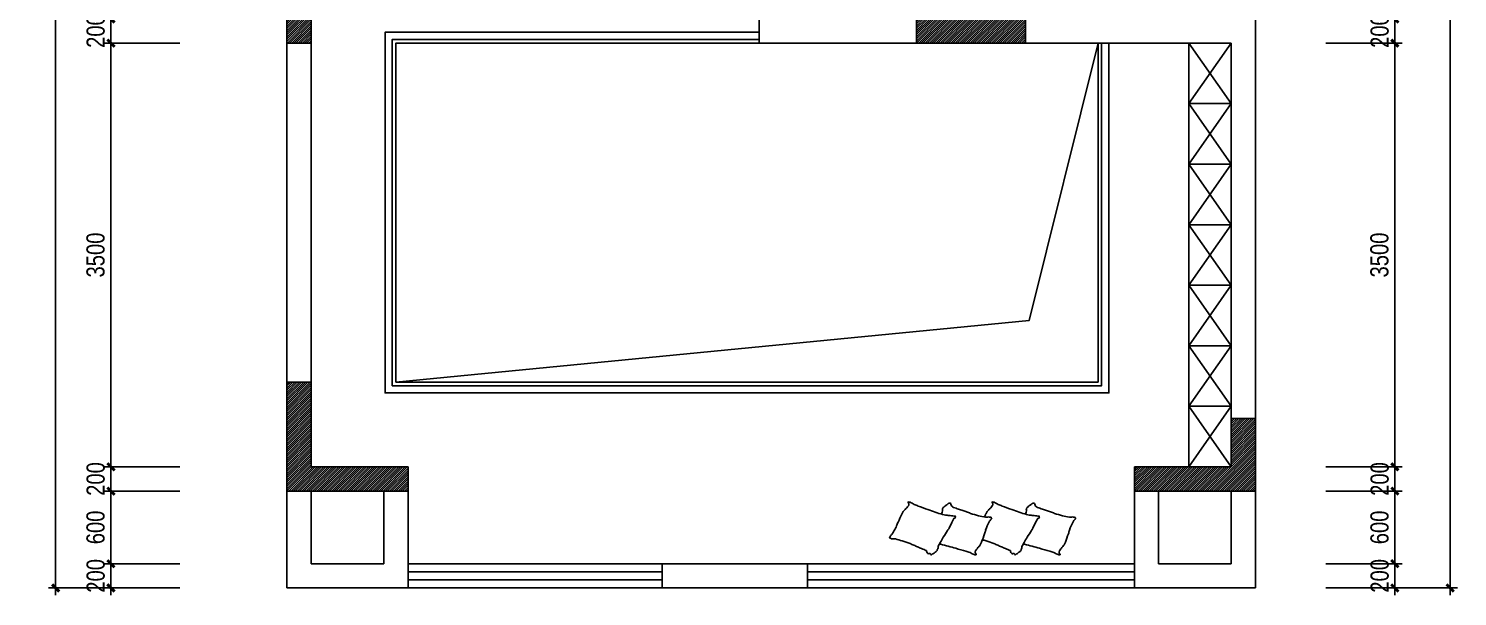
# Model space of a CAD drawing. Extents: x 160245 to 405305, y -111140 to 232735.
# Drawn here: x 268272 to 280076, y -54061 to -49371 of the extents above; entities that cross this region are included whole.
import ezdxf

# ---------------------------------------------------------------- set-up
doc = ezdxf.new("R2010")
doc.units = 0
doc.header["$LTSCALE"] = 10
doc.header["$MEASUREMENT"] = 0
doc.layers.get('Defpoints').update_dxf_attribs({"color": 229})
for name, color, linetype in [('P-Furniture 家具', 153, 'Continuous'), ('P-Make furniture 固定制作', 154, 'Continuous'), ('P-O wall 原始墙体', 245, 'Continuous'), ('P-o 原建筑尺寸', 8, 'Continuous'), ('P-Stair 楼梯（原建筑设备）', 159, 'Continuous'), ('P-window 窗', 107, 'Continuous')]:
    doc.layers.add(name, color=color, linetype=linetype)
doc.styles.add('PDC DIM', font='PMingLiU-ExtB.ttf', dxfattribs={"width": 0.85})
doc.dimstyles.new('PDC-A2', dxfattribs={"dimscale": 0, "dimtxt": 2.5, "dimasz": 1, "dimexe": 1, "dimexo": 1, "dimgap": 0.7, "dimtad": 1, "dimdec": 0, "dimtxsty": 'PDC DIM', "dimblk": 'ARCHTICK', "dimcen": 1, "dimdle": 1, "dimclrd": 8, "dimclre": 8, "dimclrt": 9, "dimadec": 0, "dimazin": 0, "dimtfac": 1, "dimtdec": 0, "dimtix": 1, "dimtmove": 2, "dimatfit": 3, "dimldrblk": 'PDC A2 T R', "dimfxl": 10, "dimfxlon": 1, "dimarcsym": 0})
pattern_1 = [(45, (59491.276, 0), (-8.83883476, 8.83883476), [])]

# ---------------------------------------------------------------- blocks, each defined once
blk = doc.blocks.new('$WINLIB2D$00000001')
at = {"color": 0}
for points in [[(-0.5, 0.5), (-0.5, -0.5)], [(-0.5, 0.5), (0.5, 0.5)], [(0.5, -0.5), (0.5, 0.5)], [(0.5, 0.1667), (-0.5, 0.1667)], [(0.5, -0.1667), (-0.5, -0.1667)], [(-0.5, -0.5), (0.5, -0.5)]]:
    blk.add_lwpolyline(points, dxfattribs=at)
blk = doc.blocks.new('_ArchTick')
at = {"color": 0, "linetype": 'ByBlock', "const_width": 0.4}
blk.add_lwpolyline([(-0.5, -0.5), (0.5, 0.5)], dxfattribs=at)
blk = doc.blocks.new('*D1119')
at = {"layer": 'Defpoints', "color": 0, "transparency": 16777216}
for p in [(269583, -49291), (268953, -49491), (269583, -49491)]:
    blk.add_point(p, dxfattribs=at)
at = {"layer": 'P-o 原建筑尺寸', "color": 8, "lineweight": -2, "transparency": 16777216}
for p, q in [((269523, -49291), (268893, -49291)), ((268953, -49291), (268953, -49231)), ((268953, -49291), (268953, -49491)), ((269523, -49491), (268893, -49491)), ((268953, -49491), (268953, -49551))]:
    blk.add_line(p, q, dxfattribs=at)
at = {"layer": 'P-o 原建筑尺寸', "color": 8, "lineweight": -2, "transparency": 16777216, "xscale": 60, "yscale": 60, "zscale": 60}
for p, rotation in [((268953, -49291), 270), ((268953, -49491), 90)]:
    blk.add_blockref('_ArchTick', p, dxfattribs=dict(at, rotation=rotation))
at = {"layer": 'P-o 原建筑尺寸', "color": 9, "transparency": 16777216, "insert": (268827, -49391), "char_height": 150, "attachment_point": 5, "rotation": 90, "style": 'PDC DIM'}
blk.add_mtext('200', dxfattribs=at)
blk = doc.blocks.new('PDC A2 T R')
at = {"color": 0, "linetype": 'ByBlock'}
blk.add_line((0, 0), (-2, 0), dxfattribs=at)
for points in [[(-2.15, 0.89), (-1.49, 1.35), (-0.6, 0), (0, 0)], [(-2.15, -0.89), (-1.49, -1.35), (-0.6, 0), (0, 0)]]:
    blk.add_solid(points, dxfattribs=at)
blk = doc.blocks.new('*D1120')
at = {"layer": 'Defpoints', "color": 0, "transparency": 16777216}
for p in [(269583, -49491), (268953, -52991), (269583, -52991)]:
    blk.add_point(p, dxfattribs=at)
at = {"layer": 'P-o 原建筑尺寸', "color": 8, "lineweight": -2, "transparency": 16777216}
for p, q in [((268953, -49431), (268953, -53051)), ((269523, -49491), (268893, -49491)), ((269523, -52991), (268893, -52991))]:
    blk.add_line(p, q, dxfattribs=at)
at = {"layer": 'P-o 原建筑尺寸', "color": 8, "lineweight": -2, "transparency": 16777216, "xscale": 60, "yscale": 60, "zscale": 60}
for p, rotation in [((268953, -49491), 90), ((268953, -52991), 270)]:
    blk.add_blockref('_ArchTick', p, dxfattribs=dict(at, rotation=rotation))
at = {"layer": 'P-o 原建筑尺寸', "color": 9, "transparency": 16777216, "insert": (268826, -51241), "char_height": 150, "attachment_point": 5, "rotation": 90, "style": 'PDC DIM'}
blk.add_mtext('3500', dxfattribs=at)
blk = doc.blocks.new('*D1121')
at = {"layer": 'Defpoints', "color": 0, "transparency": 16777216}
for p in [(269583, -52991), (268953, -53191), (269583, -53191)]:
    blk.add_point(p, dxfattribs=at)
at = {"layer": 'P-o 原建筑尺寸', "color": 8, "lineweight": -2, "transparency": 16777216}
for p, q in [((269523, -52991), (268893, -52991)), ((268953, -52991), (268953, -52931)), ((268953, -52991), (268953, -53191)), ((269523, -53191), (268893, -53191)), ((268953, -53191), (268953, -53251))]:
    blk.add_line(p, q, dxfattribs=at)
at = {"layer": 'P-o 原建筑尺寸', "color": 8, "lineweight": -2, "transparency": 16777216, "xscale": 60, "yscale": 60, "zscale": 60}
for p, rotation in [((268953, -52991), 270), ((268953, -53191), 90)]:
    blk.add_blockref('_ArchTick', p, dxfattribs=dict(at, rotation=rotation))
at = {"layer": 'P-o 原建筑尺寸', "color": 9, "transparency": 16777216, "insert": (268827, -53091), "char_height": 150, "attachment_point": 5, "rotation": 90, "style": 'PDC DIM'}
blk.add_mtext('200', dxfattribs=at)
blk = doc.blocks.new('*D1122')
at = {"layer": 'Defpoints', "color": 0, "transparency": 16777216}
for p in [(269583, -53191), (268953, -53791), (269583, -53791)]:
    blk.add_point(p, dxfattribs=at)
at = {"layer": 'P-o 原建筑尺寸', "color": 8, "lineweight": -2, "transparency": 16777216}
for p, q in [((269523, -53191), (268893, -53191)), ((268953, -53131), (268953, -53851)), ((269523, -53791), (268893, -53791))]:
    blk.add_line(p, q, dxfattribs=at)
at = {"layer": 'P-o 原建筑尺寸', "color": 8, "lineweight": -2, "transparency": 16777216, "xscale": 60, "yscale": 60, "zscale": 60}
for p, rotation in [((268953, -53191), 90), ((268953, -53791), 270)]:
    blk.add_blockref('_ArchTick', p, dxfattribs=dict(at, rotation=rotation))
at = {"layer": 'P-o 原建筑尺寸', "color": 9, "transparency": 16777216, "insert": (268826, -53491), "char_height": 150, "attachment_point": 5, "rotation": 90, "style": 'PDC DIM'}
blk.add_mtext('600', dxfattribs=at)
blk = doc.blocks.new('*D1123')
at = {"layer": 'Defpoints', "color": 0, "transparency": 16777216}
for p in [(269583, -53791), (268953, -53991), (269583, -53991)]:
    blk.add_point(p, dxfattribs=at)
at = {"layer": 'P-o 原建筑尺寸', "color": 8, "lineweight": -2, "transparency": 16777216}
for p, q in [((269523, -53791), (268893, -53791)), ((268953, -53791), (268953, -53731)), ((268953, -53791), (268953, -53991)), ((269523, -53991), (268893, -53991)), ((268953, -53991), (268953, -54051))]:
    blk.add_line(p, q, dxfattribs=at)
at = {"layer": 'P-o 原建筑尺寸', "color": 8, "lineweight": -2, "transparency": 16777216, "xscale": 60, "yscale": 60, "zscale": 60}
for p, rotation in [((268953, -53791), 270), ((268953, -53991), 90)]:
    blk.add_blockref('_ArchTick', p, dxfattribs=dict(at, rotation=rotation))
at = {"layer": 'P-o 原建筑尺寸', "color": 9, "transparency": 16777216, "insert": (268827, -53891), "char_height": 150, "attachment_point": 5, "rotation": 90, "style": 'PDC DIM'}
blk.add_mtext('200', dxfattribs=at)
blk = doc.blocks.new('*D1124')
at = {"layer": 'Defpoints', "color": 0, "transparency": 16777216}
for p in [(269583, -43291), (268496, -53991), (269583, -53991)]:
    blk.add_point(p, dxfattribs=at)
at = {"layer": 'P-o 原建筑尺寸', "color": 8, "lineweight": -2, "transparency": 16777216}
for p, q in [((269096, -43291), (268436, -43291)), ((268496, -43231), (268496, -54051)), ((269096, -53991), (268436, -53991))]:
    blk.add_line(p, q, dxfattribs=at)
at = {"layer": 'P-o 原建筑尺寸', "color": 8, "lineweight": -2, "transparency": 16777216, "xscale": 60, "yscale": 60, "zscale": 60}
for p, rotation in [((268496, -43291), 90), ((268496, -53991), 270)]:
    blk.add_blockref('_ArchTick', p, dxfattribs=dict(at, rotation=rotation))
at = {"layer": 'P-o 原建筑尺寸', "color": 9, "transparency": 16777216, "insert": (268371, -48641), "char_height": 150, "attachment_point": 5, "rotation": 90, "style": 'PDC DIM'}
blk.add_mtext('10700', dxfattribs=at)
blk = doc.blocks.new('*D1128')
at = {"layer": 'Defpoints', "color": 0, "transparency": 16777216}
for p in [(278929, -49291), (278929, -49491), (279559, -49491)]:
    blk.add_point(p, dxfattribs=at)
at = {"layer": 'P-o 原建筑尺寸', "color": 8, "lineweight": -2, "transparency": 16777216}
for p, q in [((278989, -49291), (279619, -49291)), ((279559, -49291), (279559, -49231)), ((279559, -49291), (279559, -49491)), ((278989, -49491), (279619, -49491)), ((279559, -49491), (279559, -49551))]:
    blk.add_line(p, q, dxfattribs=at)
at = {"layer": 'P-o 原建筑尺寸', "color": 8, "lineweight": -2, "transparency": 16777216, "xscale": 60, "yscale": 60, "zscale": 60}
for p, rotation in [((279559, -49291), 270), ((279559, -49491), 90)]:
    blk.add_blockref('_ArchTick', p, dxfattribs=dict(at, rotation=rotation))
at = {"layer": 'P-o 原建筑尺寸', "color": 9, "transparency": 16777216, "insert": (279434, -49391), "char_height": 150, "attachment_point": 5, "rotation": 90, "style": 'PDC DIM'}
blk.add_mtext('200', dxfattribs=at)
blk = doc.blocks.new('*D1129')
at = {"layer": 'Defpoints', "color": 0, "transparency": 16777216}
for p in [(278929, -49491), (278929, -52991), (279559, -52991)]:
    blk.add_point(p, dxfattribs=at)
at = {"layer": 'P-o 原建筑尺寸', "color": 8, "lineweight": -2, "transparency": 16777216}
for p, q in [((279559, -49431), (279559, -53051)), ((278989, -49491), (279619, -49491)), ((278989, -52991), (279619, -52991))]:
    blk.add_line(p, q, dxfattribs=at)
at = {"layer": 'P-o 原建筑尺寸', "color": 8, "lineweight": -2, "transparency": 16777216, "xscale": 60, "yscale": 60, "zscale": 60}
for p, rotation in [((279559, -49491), 90), ((279559, -52991), 270)]:
    blk.add_blockref('_ArchTick', p, dxfattribs=dict(at, rotation=rotation))
at = {"layer": 'P-o 原建筑尺寸', "color": 9, "transparency": 16777216, "insert": (279432, -51241), "char_height": 150, "attachment_point": 5, "rotation": 90, "style": 'PDC DIM'}
blk.add_mtext('3500', dxfattribs=at)
blk = doc.blocks.new('*D1130')
at = {"layer": 'Defpoints', "color": 0, "transparency": 16777216}
for p in [(278929, -52991), (278929, -53191), (279559, -53191)]:
    blk.add_point(p, dxfattribs=at)
at = {"layer": 'P-o 原建筑尺寸', "color": 8, "lineweight": -2, "transparency": 16777216}
for p, q in [((278989, -52991), (279619, -52991)), ((279559, -52991), (279559, -52931)), ((279559, -52991), (279559, -53191)), ((278989, -53191), (279619, -53191)), ((279559, -53191), (279559, -53251))]:
    blk.add_line(p, q, dxfattribs=at)
at = {"layer": 'P-o 原建筑尺寸', "color": 8, "lineweight": -2, "transparency": 16777216, "xscale": 60, "yscale": 60, "zscale": 60}
for p, rotation in [((279559, -52991), 270), ((279559, -53191), 90)]:
    blk.add_blockref('_ArchTick', p, dxfattribs=dict(at, rotation=rotation))
at = {"layer": 'P-o 原建筑尺寸', "color": 9, "transparency": 16777216, "insert": (279434, -53091), "char_height": 150, "attachment_point": 5, "rotation": 90, "style": 'PDC DIM'}
blk.add_mtext('200', dxfattribs=at)
blk = doc.blocks.new('*D1131')
at = {"layer": 'Defpoints', "color": 0, "transparency": 16777216}
for p in [(278929, -53191), (278929, -53791), (279559, -53791)]:
    blk.add_point(p, dxfattribs=at)
at = {"layer": 'P-o 原建筑尺寸', "color": 8, "lineweight": -2, "transparency": 16777216}
for p, q in [((278989, -53191), (279619, -53191)), ((279559, -53131), (279559, -53851)), ((278989, -53791), (279619, -53791))]:
    blk.add_line(p, q, dxfattribs=at)
at = {"layer": 'P-o 原建筑尺寸', "color": 8, "lineweight": -2, "transparency": 16777216, "xscale": 60, "yscale": 60, "zscale": 60}
for p, rotation in [((279559, -53191), 90), ((279559, -53791), 270)]:
    blk.add_blockref('_ArchTick', p, dxfattribs=dict(at, rotation=rotation))
at = {"layer": 'P-o 原建筑尺寸', "color": 9, "transparency": 16777216, "insert": (279433, -53491), "char_height": 150, "attachment_point": 5, "rotation": 90, "style": 'PDC DIM'}
blk.add_mtext('600', dxfattribs=at)
blk = doc.blocks.new('*D1132')
at = {"layer": 'Defpoints', "color": 0, "transparency": 16777216}
for p in [(278929, -53791), (278929, -53991), (279559, -53991)]:
    blk.add_point(p, dxfattribs=at)
at = {"layer": 'P-o 原建筑尺寸', "color": 8, "lineweight": -2, "transparency": 16777216}
for p, q in [((278989, -53791), (279619, -53791)), ((279559, -53791), (279559, -53731)), ((279559, -53791), (279559, -53991)), ((278989, -53991), (279619, -53991)), ((279559, -53991), (279559, -54051))]:
    blk.add_line(p, q, dxfattribs=at)
at = {"layer": 'P-o 原建筑尺寸', "color": 8, "lineweight": -2, "transparency": 16777216, "xscale": 60, "yscale": 60, "zscale": 60}
for p, rotation in [((279559, -53791), 270), ((279559, -53991), 90)]:
    blk.add_blockref('_ArchTick', p, dxfattribs=dict(at, rotation=rotation))
at = {"layer": 'P-o 原建筑尺寸', "color": 9, "transparency": 16777216, "insert": (279434, -53891), "char_height": 150, "attachment_point": 5, "rotation": 90, "style": 'PDC DIM'}
blk.add_mtext('200', dxfattribs=at)
blk = doc.blocks.new('*D1133')
at = {"layer": 'Defpoints', "color": 0, "transparency": 16777216}
for p in [(278929, -43291), (278929, -53991), (280016, -53991)]:
    blk.add_point(p, dxfattribs=at)
at = {"layer": 'P-o 原建筑尺寸', "color": 8, "lineweight": -2, "transparency": 16777216}
for p, q in [((279416, -43291), (280076, -43291)), ((280016, -43231), (280016, -54051)), ((279416, -53991), (280076, -53991))]:
    blk.add_line(p, q, dxfattribs=at)
at = {"layer": 'P-o 原建筑尺寸', "color": 8, "lineweight": -2, "transparency": 16777216, "xscale": 60, "yscale": 60, "zscale": 60}
for p, rotation in [((280016, -43291), 90), ((280016, -53991), 270)]:
    blk.add_blockref('_ArchTick', p, dxfattribs=dict(at, rotation=rotation))
at = {"layer": 'P-o 原建筑尺寸', "color": 9, "transparency": 16777216, "insert": (279890, -48641), "char_height": 150, "attachment_point": 5, "rotation": 90, "style": 'PDC DIM'}
blk.add_mtext('10700', dxfattribs=at)

msp = doc.modelspace()

# ---------------------------------------------------------------- hatches: boundary and pattern name
at = {"layer": 'P-O wall 原始墙体'}
h = msp.add_hatch(dxfattribs=at)
h.set_pattern_fill('ANSI31', color=256, scale=100, style=0)
h.set_pattern_definition(pattern_1)
h.paths.add_polyline_path([(270406.9, -49490.6), (270606.9, -49490.6), (270606.9, -48590.6), (270406.9, -48590.6)])
h = msp.add_hatch(dxfattribs=at)
h.set_pattern_fill('ANSI31', color=256, scale=100, style=0)
h.set_pattern_definition(pattern_1)
h.paths.add_polyline_path([(275606.9, -49290.6), (275606.9, -49490.6), (276406.9, -49490.6), (276506.9, -49490.6), (276506.9, -49290.6), (276306.9, -49290.6)])
h = msp.add_hatch(dxfattribs=at)
h.set_pattern_fill('ANSI31', color=256, scale=100, style=0)
h.set_pattern_definition(pattern_1)
h.paths.add_polyline_path([(270606.9, -52990.6), (270606.9, -52290.6), (270406.9, -52290.6), (270406.9, -53090.6), (270406.9, -53190.6), (271406.9, -53190.6), (271406.9, -52990.6)])
h = msp.add_hatch(dxfattribs=at)
h.set_pattern_fill('ANSI31', color=256, scale=100, style=0)
h.set_pattern_definition(pattern_1)
h.paths.add_polyline_path([(278206.9, -52990.6), (277406.9, -52990.6), (277406.9, -53190.6), (278406.9, -53190.6), (278406.9, -53090.6), (278406.9, -52590.6), (278206.9, -52590.6)])

# ---------------------------------------------------------------- linework, layer by layer
at = {"layer": 'P-Furniture 家具', "color": 8}
msp.add_lwpolyline([(275406.8, -53545.8, 0.1013919), (275389, -53564.9, -0.223768), (275383.3, -53575.3, -0.2555795), (275386, -53579.2, -0.0815627), (275400.6, -53584.2, -0.0718052), (275417, -53585.3, 0.0699853), (275433.8, -53586.5, 0.0354599), (275489.8, -53600.5, 0.0294323), (275554, -53624.4, 0.0015539), (275584.9, -53637.9, -0.00152), (275616.4, -53651.7, -0.0047351), (275649.1, -53665.6, 0.0038205), (275689.7, -53682.7, 0.2960011), (275708.2, -53709.8, -0.6497743), (275728.1, -53718.3, -0.0231899), (275732.7, -53714.9, 0.0288001), (275736.5, -53712.2, 0.0057267), (275743.3, -53708, -0.0043581), (275752.1, -53702.4, -0.027528), (275769.6, -53690, -0.0462142), (275778.7, -53681.4, -0.1941211), (275782.6, -53668.3, 0.1337189), (275785.5, -53649.2, 0.011505), (275803.3, -53615.3, 0.0088818), (275828.6, -53572.3, 0.0124257), (275864.3, -53517.6, -0.0336124), (275876.4, -53496.9), (275898.5, -53451.8), (275915.6, -53417.1, 0.2243411), (275929.5, -53406.4, -0.7227715), (275929.7, -53399.4, -0.103513), (275926.1, -53399, 0.0534647), (275919.1, -53398.8, 0.0301093), (275897, -53395, -0.0314365), (275875.8, -53391.5, -0.05324), (275861.3, -53391.2, 0.0551795), (275847.3, -53390.8, 0.056271), (275823, -53385.6, 0.0108003), (275702.2, -53344.4, 0.0045599), (275620.8, -53314.2, 0.0112502), (275588.2, -53301.1, 0.069394), (275571, -53291, -0.0797563), (275555.8, -53282.5, -0.1063995), (275541.9, -53279.9, -0.3286421), (275537.8, -53282.4, -0.2995468), (275539.6, -53287.7, 0.1899166), (275544.2, -53295.1, 0.0335175), (275544.6, -53303.3, 0.0756271), (275543.8, -53307, 0.0534886), (275540.4, -53313, 0.0178379), (275527.2, -53329.8, 0.0383936), (275508.9, -53348.2, -0.0595291), (275497.8, -53360.4, -0.0359426), (275485.7, -53380.6, -0.011245), (275454.8, -53447.9, -0.0062027), (275442.1, -53478.9, 0.0107832), (275434.6, -53496.6, 0.0194848), (275429.3, -53506.9, 0.0050616)], format="xyb", close=True, dxfattribs=at)
msp.add_lwpolyline([(276151.7, -53593.8, 0.0194981), (276182.8, -53600.5, 0.0294323), (276247, -53624.4, 0.0015539), (276277.9, -53637.9, -0.00152), (276309.4, -53651.7, -0.0047351), (276342.1, -53665.6, 0.0038205), (276382.7, -53682.7, 0.2960011), (276401.2, -53709.8, -0.6497743), (276421.1, -53718.3, -0.0231899), (276425.7, -53714.9, 0.0288001), (276429.5, -53712.2, 0.0057267), (276436.3, -53708, -0.0043581), (276445.1, -53702.4, -0.027528), (276462.6, -53690, -0.0462142), (276471.7, -53681.4, -0.1941211), (276475.6, -53668.3, 0.1337189), (276478.5, -53649.2, 0.011505), (276496.3, -53615.3, 0.0088818), (276521.6, -53572.3, 0.0124257), (276557.3, -53517.6, -0.0336124), (276569.4, -53496.9), (276591.5, -53451.8), (276608.6, -53417.1, 0.2243411), (276622.5, -53406.4, -0.7227715), (276622.7, -53399.4, -0.103513), (276619.1, -53399, 0.0534647), (276612.1, -53398.8, 0.0301093), (276590, -53395, -0.0314365), (276568.8, -53391.5, -0.05324), (276554.3, -53391.2, 0.0551795), (276540.3, -53390.8, 0.056271), (276516, -53385.6, 0.0108003), (276395.2, -53344.4, 0.0045599), (276313.8, -53314.2, 0.0112502), (276281.2, -53301.1, 0.069394), (276264, -53291, -0.0797563), (276248.8, -53282.5, -0.1063995), (276234.9, -53279.9, -0.3286421), (276230.8, -53282.4, -0.2995468), (276232.6, -53287.7, 0.1899166), (276237.2, -53295.1, 0.0335175), (276237.6, -53303.3, 0.0756271), (276236.8, -53307, 0.0534886), (276233.4, -53313, 0.0178379), (276220.2, -53329.8, 0.0383936), (276201.9, -53348.2, -0.0595291), (276190.8, -53360.4, -0.0359426), (276178.7, -53380.6, -0.003859), (276168.5, -53403.9, -0.0062027)], format="xyb", dxfattribs=at)
at = {"layer": 'P-Furniture 家具', "color": 8, "extrusion": (0, 0, -1)}
for centre, major_axis, ratio, start_param, end_param in [((275843, -53341.8), (21.7, 0), 0.8333333, 2.9243854, 3.6913311), ((275778.9, -53353.6), (44, 0), 0.8333333, -0.2172073, 0.3145142), ((275887.9, -53364.7), (74.3, 0), 0.8333333, 3.6913311, 3.8760564), ((275987.8, -53439.9), (208.9, 0), 0.8333333, 3.8760564, 3.9861405), ((276270.1, -53704.8), (634.1, 0), 0.8333333, 3.9861405, 4.0035727), ((275618.3, -53071.3), (367.2, 0), 0.8333333, 0.8390736, 0.86198), ((275834.7, -53272.1), (43.4, 0), 0.8333333, 0.7239052, 0.8390736), ((275917.3, -53333), (66.9, 0), 0.8333333, 3.8654979, 3.958241), ((275879.9, -53299.8), (12.2, 0), 0.8333333, 3.958241, 6.2631072), ((275926.5, -53299), (34.4, 0), 0.8333333, 1.9703782, 3.1215146), ((277069.9, -51042.9), (2973.3, 0), 0.8333333, 1.9550964, 1.9703782), ((275229.5, -54835.2), (1935.6, 0), 0.8333333, -1.1864963, -1.1675559), ((273690.4, -57841.6), (5857.8, 0), 0.8333333, -1.1675559, -1.1614759), ((276536, -53341.8), (21.7, 0), 0.8333333, 2.9243854, 3.6913311), ((276471.9, -53353.6), (44, 0), 0.8333333, -0.2172073, 0.3145142), ((276580.9, -53364.7), (74.3, 0), 0.8333333, 3.6913311, 3.8760564), ((276680.8, -53439.9), (208.9, 0), 0.8333333, 3.8760564, 3.9861405), ((276963.1, -53704.8), (634.1, 0), 0.8333333, 3.9861405, 4.0035727), ((276311.3, -53071.3), (367.2, 0), 0.8333333, 0.8390736, 0.86198), ((276527.7, -53272.1), (43.4, 0), 0.8333333, 0.7239052, 0.8390736), ((276610.3, -53333), (66.9, 0), 0.8333333, 3.8654979, 3.958241), ((276572.9, -53299.8), (12.2, 0), 0.8333333, 3.958241, 6.2631072), ((276619.5, -53299), (34.4, 0), 0.8333333, 1.9703782, 3.1215146), ((277762.9, -51042.9), (2973.3, 0), 0.8333333, 1.9550964, 1.9703782), ((275922.5, -54835.2), (1935.6, 0), 0.8333333, -1.1864963, -1.1675559), ((274383.4, -57841.6), (5857.8, 0), 0.8333333, -1.1675559, -1.1614759), ((274902.8, -53116.1), (965.2, 0), 0.8333333, 0.3145142, 0.3376302), ((278252.3, -49078.5), (5604.8, 0), 0.8333333, 1.9739011, 1.9801168), ((276288.6, -52915.9), (598.7, 0), 0.8333333, 1.8562057, 1.9739011), ((276236.2, -53064.6), (412.8, 0), 0.8333333, 1.7144254, 1.8562057), ((276185.8, -53355.1), (60.5, 0), 0.8333333, 1.4349399, 1.7144254), ((278578.1, -54239.4), (2407.5, -701), 0.4711085, 3.1643109, 3.2273122), ((276201.8, -53452.5), (57.5, 0), 0.8333333, 4.5765325, 4.8632613), ((276275, -53466.4), (72.5, 0), 0.8333333, 3.5244707, 3.9286571), ((276203.1, -53445.4), (48.9, 0), 0.8333333, -1.419924, -1.0943937), ((276212.4, -53414.2), (16.1, 0), 0.8333333, -0.0935015, 0.7870645), ((276222.9, -53413.3), (5.57, 0), 0.8333333, -1.0943937, -0.0935015), ((275595.8, -53116.1), (965.2, 0), 0.8333333, 0.3145142, 0.3376302), ((278945.3, -49078.5), (5604.8, 0), 0.8333333, 1.9739011, 1.9801168), ((276981.6, -52915.9), (598.7, 0), 0.8333333, 1.8562057, 1.9739011), ((276929.2, -53064.6), (412.8, 0), 0.8333333, 1.7144254, 1.8562057), ((276878.8, -53355.1), (60.5, 0), 0.8333333, 1.4349399, 1.7144254), ((279271.1, -54239.4), (2407.5, -701), 0.4711085, 3.1643109, 3.2273122), ((276894.8, -53452.5), (57.5, 0), 0.8333333, 4.5765325, 4.8632613), ((276968, -53466.4), (72.5, 0), 0.8333333, 3.5244707, 3.9286571), ((276896.1, -53445.4), (48.9, 0), 0.8333333, -1.419924, -1.0943937), ((276905.4, -53414.2), (16.1, 0), 0.8333333, -0.0935015, 0.7870645), ((276915.9, -53413.3), (5.57, 0), 0.8333333, -1.0943937, -0.0935015), ((274313.8, -53122.7), (1922.9, 0), 0.8333333, 0.2663816, 0.3113597), ((274642.5, -53197.4), (1582.2, 0), 0.8333333, 0.2415711, 0.2663816), ((275006.8, -53122.7), (1922.9, 0), 0.8333333, 0.2663816, 0.3113597), ((275335.5, -53197.4), (1582.2, 0), 0.8333333, 0.2415711, 0.2663816), ((275775.6, -53719.5), (111.9, 0), 0.8333333, -1.383407, -1.2809239), ((274944.6, -56041.2), (3019.2, 0), 0.8333333, -1.2809239, -1.2377243), ((274332.8, -57514.9), (4890.5, 0), 0.8333333, -1.2377243, -1.2194848), ((275739.2, -54317.2), (803.6, 0), 0.8333333, -1.2194848, -1.1744858), ((276020, -53757.9), (76, 0), 0.8333333, -1.1744858, -0.8973543), ((276107.3, -53693.8), (14.7, 0), 0.8333333, 3.0939693, 3.3959029), ((276166.6, -53691.4), (74, 0), 0.8333333, 2.9599494, 3.0939693), ((276129.7, -53698.6), (37.8, 0), 0.8333333, 3.3959029, 3.6096538), ((276107.2, -53700.5), (13.6, 0), 0.8333333, 2.2092234, 2.9599494), ((276397.5, -53811.5), (337.9, 0), 0.8333333, 3.6096538, 3.6809977), ((276267.3, -53746.5), (186.2, 0), 0.8333333, 3.6809977, 3.8344966), ((276064.3, -53606), (77.8, 0), 0.8333333, 0.4550683, 0.6929039), ((275964.7, -53565.4), (188.7, 0), 0.8333333, 0.3113597, 0.4550683), ((276468.6, -53719.5), (111.9, 0), 0.8333333, -1.383407, -1.2809239), ((275637.6, -56041.2), (3019.2, 0), 0.8333333, -1.2809239, -1.2377243), ((275025.8, -57514.9), (4890.5, 0), 0.8333333, -1.2377243, -1.2194848), ((276432.2, -54317.2), (803.6, 0), 0.8333333, -1.2194848, -1.1744858), ((276713, -53757.9), (76, 0), 0.8333333, -1.1744858, -0.8973543), ((276800.3, -53693.8), (14.7, 0), 0.8333333, 3.0939693, 3.3959029), ((276859.6, -53691.4), (74, 0), 0.8333333, 2.9599494, 3.0939693), ((276822.7, -53698.6), (37.8, 0), 0.8333333, 3.3959029, 3.6096538), ((276800.2, -53700.5), (13.6, 0), 0.8333333, 2.2092234, 2.9599494), ((277090.5, -53811.5), (337.9, 0), 0.8333333, 3.6096538, 3.6809977), ((276960.3, -53746.5), (186.2, 0), 0.8333333, 3.6809977, 3.8344966), ((276757.3, -53606), (77.8, 0), 0.8333333, 0.4550683, 0.6929039), ((276657.7, -53565.4), (188.7, 0), 0.8333333, 0.3113597, 0.4550683), ((276103.5, -53670.7), (57.7, 0), 0.8333333, 1.9258872, 2.2442384), ((276095.2, -53689.4), (33.8, 0), 0.8333333, 1.5018845, 1.9258872), ((276097.2, -53714), (4.26, 0), 0.8333333, 0.2317945, 1.5018845), ((276095.5, -53713.7), (6.04, 0), 0.8333333, -0.9323693, 0.2317945), ((276796.5, -53670.7), (57.7, 0), 0.8333333, 1.9258872, 2.2442384), ((276788.2, -53689.4), (33.8, 0), 0.8333333, 1.5018845, 1.9258872), ((276790.2, -53714), (4.26, 0), 0.8333333, 0.2317945, 1.5018845), ((276788.5, -53713.7), (6.04, 0), 0.8333333, -0.9323693, 0.2317945)]:
    msp.add_ellipse(centre, major_axis=major_axis, ratio=ratio, start_param=start_param, end_param=end_param, dxfattribs=at)
at = {"layer": 'P-Make furniture 固定制作'}
for p, q in [((277856.9, -49490.6), (277856.9, -52990.6)), ((277856.9, -49490.6), (278206.9, -49990.6)), ((278206.9, -49490.6), (277856.9, -49990.6)), ((278206.9, -49990.6), (277856.9, -49990.6)), ((277856.9, -49990.6), (278206.9, -50490.6)), ((278206.9, -49990.6), (277856.9, -50490.6)), ((278206.9, -50490.6), (277856.9, -50490.6)), ((277856.9, -50490.6), (278206.9, -50990.6)), ((278206.9, -50490.6), (277856.9, -50990.6)), ((278206.9, -50990.6), (277856.9, -50990.6)), ((277856.9, -50990.6), (278206.9, -51490.6)), ((278206.9, -50990.6), (277856.9, -51490.6)), ((278206.9, -51490.6), (277856.9, -51490.6)), ((277856.9, -51490.6), (278206.9, -51990.6)), ((278206.9, -51490.6), (277856.9, -51990.6)), ((278206.9, -51990.6), (277856.9, -51990.6)), ((277856.9, -51990.6), (278206.9, -52490.6)), ((278206.9, -51990.6), (277856.9, -52490.6)), ((278206.9, -52490.6), (277856.9, -52490.6)), ((277856.9, -52490.6), (278206.9, -52990.6)), ((278206.9, -52490.6), (277856.9, -52990.6))]:
    msp.add_line(p, q, dxfattribs=at)
at = {"layer": 'P-O wall 原始墙体'}
for p, q in [((270406.9, -46590.6), (270406.9, -53090.6)), ((270606.9, -46690.6), (270606.9, -52990.6)), ((278406.9, -48990.6), (278406.9, -49390.6)), ((274306.9, -49290.6), (274306.9, -49490.6)), ((275606.9, -49490.6), (275606.9, -49290.6)), ((276506.9, -49490.6), (276506.9, -49290.6)), ((278406.9, -49390.6), (278406.9, -53090.6)), ((270606.9, -49490.6), (270406.9, -49490.6)), ((276406.9, -49490.6), (274306.9, -49490.6)), ((277906.9, -49490.6), (276406.9, -49490.6)), ((278206.9, -49490.6), (277906.9, -49490.6)), ((278206.9, -49490.6), (278206.9, -52990.6)), ((270606.9, -52290.6), (270406.9, -52290.6)), ((278406.9, -52590.6), (278206.9, -52590.6)), ((271406.9, -52990.6), (270606.9, -52990.6)), ((271406.9, -52990.6), (271406.9, -53790.6)), ((278206.9, -52990.6), (277406.9, -52990.6)), ((277406.9, -52990.6), (277406.9, -53990.6)), ((270406.9, -53090.6), (270406.9, -53990.6)), ((278406.9, -53090.6), (278406.9, -53990.6)), ((271406.9, -53190.6), (270406.9, -53190.6)), ((270606.9, -53190.6), (270606.9, -53790.6)), ((271206.9, -53190.6), (271206.9, -53790.6)), ((278406.9, -53190.6), (277406.9, -53190.6)), ((277606.9, -53190.6), (277606.9, -53790.6)), ((278206.9, -53190.6), (278206.9, -53790.6)), ((271206.9, -53790.6), (270606.9, -53790.6)), ((271406.9, -53790.6), (271406.9, -53990.6)), ((273506.9, -53990.6), (273506.9, -53790.6)), ((274706.9, -53790.6), (273506.9, -53790.6)), ((274706.9, -53790.6), (274706.9, -53990.6)), ((277406.9, -53990.6), (277406.9, -53790.6)), ((277406.9, -53790.6), (277406.9, -53990.6)), ((278206.9, -53790.6), (277606.9, -53790.6)), ((271306.9, -53990.6), (270406.9, -53990.6)), ((271406.9, -53990.6), (271306.9, -53990.6)), ((273606.9, -53990.6), (273506.9, -53990.6)), ((274606.9, -53990.6), (273606.9, -53990.6)), ((274706.9, -53990.6), (274606.9, -53990.6)), ((278406.9, -53990.6), (277406.9, -53990.6))]:
    msp.add_line(p, q, dxfattribs=at)
at = {"layer": 'P-Stair 楼梯（原建筑设备）'}
for points in [[(277196.9, -49490.6), (277196.9, -52380.6), (271216.9, -52380.6), (271216.9, -49400.6), (274306.9, -49400.6)], [(277136.9, -49490.6), (277136.9, -52320.6), (271276.9, -52320.6), (271276.9, -49460.6), (274306.9, -49460.6)], [(277106.9, -49490.6), (277106.9, -52290.6), (271306.9, -52290.6), (271306.9, -49490.6), (274306.9, -49490.6)], [(277106.9, -49490.6), (276538.5, -51781.4), (271306.9, -52290.6)]]:
    msp.add_lwpolyline(points, dxfattribs=at)

# ---------------------------------------------------------------- block references
at = {"layer": 'P-window 窗', "xscale": 2100, "yscale": 200, "zscale": -2100}
msp.add_blockref('$WINLIB2D$00000001', (272456.9, -53890.6), dxfattribs=at)
at = {"layer": 'P-window 窗', "extrusion": (0, 0, -1), "xscale": 2700, "yscale": 200, "zscale": -2700}
msp.add_blockref('$WINLIB2D$00000001', (-276056.9, -53890.6), dxfattribs=at)

# ---------------------------------------------------------------- dimensions: what is measured, and where the dimension line sits
at = {"layer": 'P-o 原建筑尺寸'}
for base, p1, p2, picture, middle in [((268496.2, -53990.6), (269583.5, -43290.6), (269583.5, -53990.6), '*D1124', (268370.7, -48640.6)), ((280015.9, -53990.6), (278928.6, -43290.6), (278928.6, -53990.6), '*D1133', (279890.4, -48640.6)), ((268952.7, -49490.6), (269583.5, -49290.6), (269583.5, -49490.6), '*D1119', (268827.2, -49390.6)), ((279559.4, -49490.6), (278928.6, -49290.6), (278928.6, -49490.6), '*D1128', (279433.9, -49390.6)), ((268952.7, -52990.6), (269583.5, -49490.6), (269583.5, -52990.6), '*D1120', (268825.8, -51240.6)), ((279559.4, -52990.6), (278928.6, -49490.6), (278928.6, -52990.6), '*D1129', (279432.5, -51240.6)), ((268952.7, -53190.6), (269583.5, -52990.6), (269583.5, -53190.6), '*D1121', (268827.2, -53090.6)), ((279559.4, -53190.6), (278928.6, -52990.6), (278928.6, -53190.6), '*D1130', (279433.9, -53090.6)), ((268952.7, -53790.6), (269583.5, -53190.6), (269583.5, -53790.6), '*D1122', (268826.2, -53490.6)), ((279559.4, -53790.6), (278928.6, -53190.6), (278928.6, -53790.6), '*D1131', (279432.9, -53490.6)), ((268952.7, -53990.6), (269583.5, -53790.6), (269583.5, -53990.6), '*D1123', (268827.2, -53890.6)), ((279559.4, -53990.6), (278928.6, -53790.6), (278928.6, -53990.6), '*D1132', (279433.9, -53890.6))]:
    dim = msp.add_linear_dim(base=base, p1=p1, p2=p2, angle=90, dimstyle='PDC-A2', override={"dimscale": 60}, dxfattribs=at)
    dim.commit()
    dim.dimension.update_dxf_attribs({"geometry": picture, "text_midpoint": middle})

doc.saveas('drawing.dxf')
